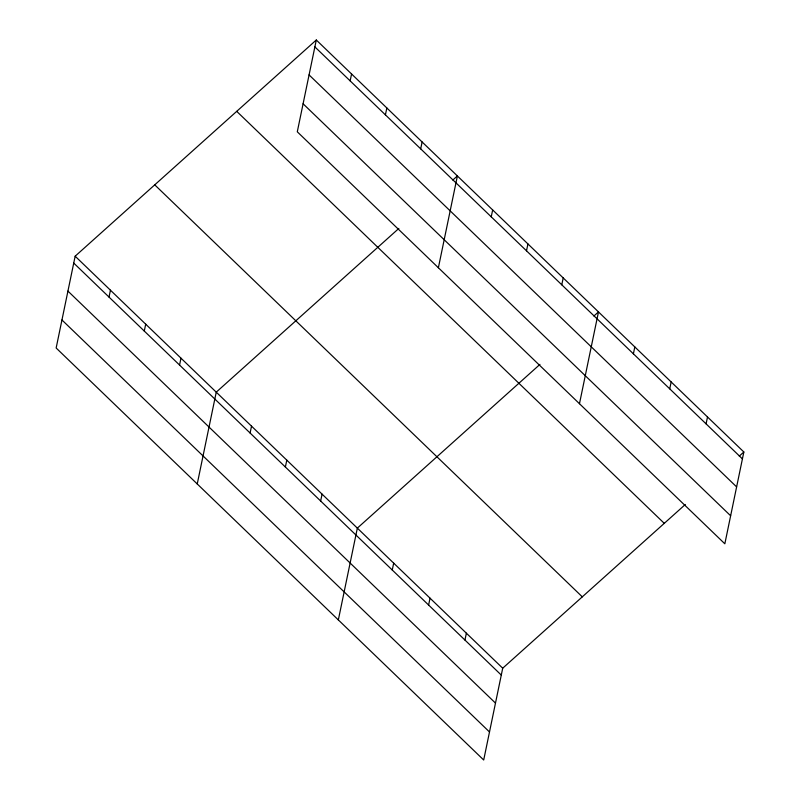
<?xml version="1.0" encoding="UTF-8"?>
<svg xmlns="http://www.w3.org/2000/svg" width="800" height="800" viewBox="0 0 800 800"><rect width="100%" height="100%" fill="white"/><g stroke="black" fill="none" stroke-linecap="round" stroke-linejoin="round"><path stroke-width="1.2" d="M316.3 40L297.29 131.8L724.84 543.8L743.85 452L316.3 40L75.16 256.2L56.15 348L483.7 760L502.71 668.2L685.31 504.48M109.01 297.07L110.44 290.19M144.28 331.06L145.71 324.18M179.56 365.05L180.98 358.17M197.24 483.96L216.25 392.16L398.85 228.44M250.1 433.03L251.53 426.15M350.15 80.87L351.57 73.99M285.38 467.02L286.8 460.14M385.42 114.86L386.84 107.98M320.65 501.01L322.07 494.13M420.69 148.85L422.12 141.97M338.34 619.92L357.35 528.12L539.94 364.4M438.38 267.76L457.39 175.96L452.82 180.06M392.26 570.02L393.69 563.14M491.24 216.83L492.66 209.95M428.61 605.04L430.03 598.16M526.51 250.82L527.93 243.94M464.95 640.06L466.37 633.18M561.78 284.81L563.21 277.93M579.47 403.72L598.48 311.92L593.91 316.02M633.4 353.82L634.82 346.94M669.74 388.84L671.16 381.96M706.08 423.86L707.51 416.98M739.27 456.1L743.85 452M314.87 46.88L742.42 458.88M309.07 74.9L736.62 486.9M303.09 103.78L730.64 515.78M236.72 111.35L664.27 523.35M154.74 184.85L582.29 596.85M75.16 256.2L502.71 668.2M73.74 263.08L501.29 675.08M67.94 291.1L495.49 703.1M61.96 319.98L489.51 731.98"/></g></svg>
